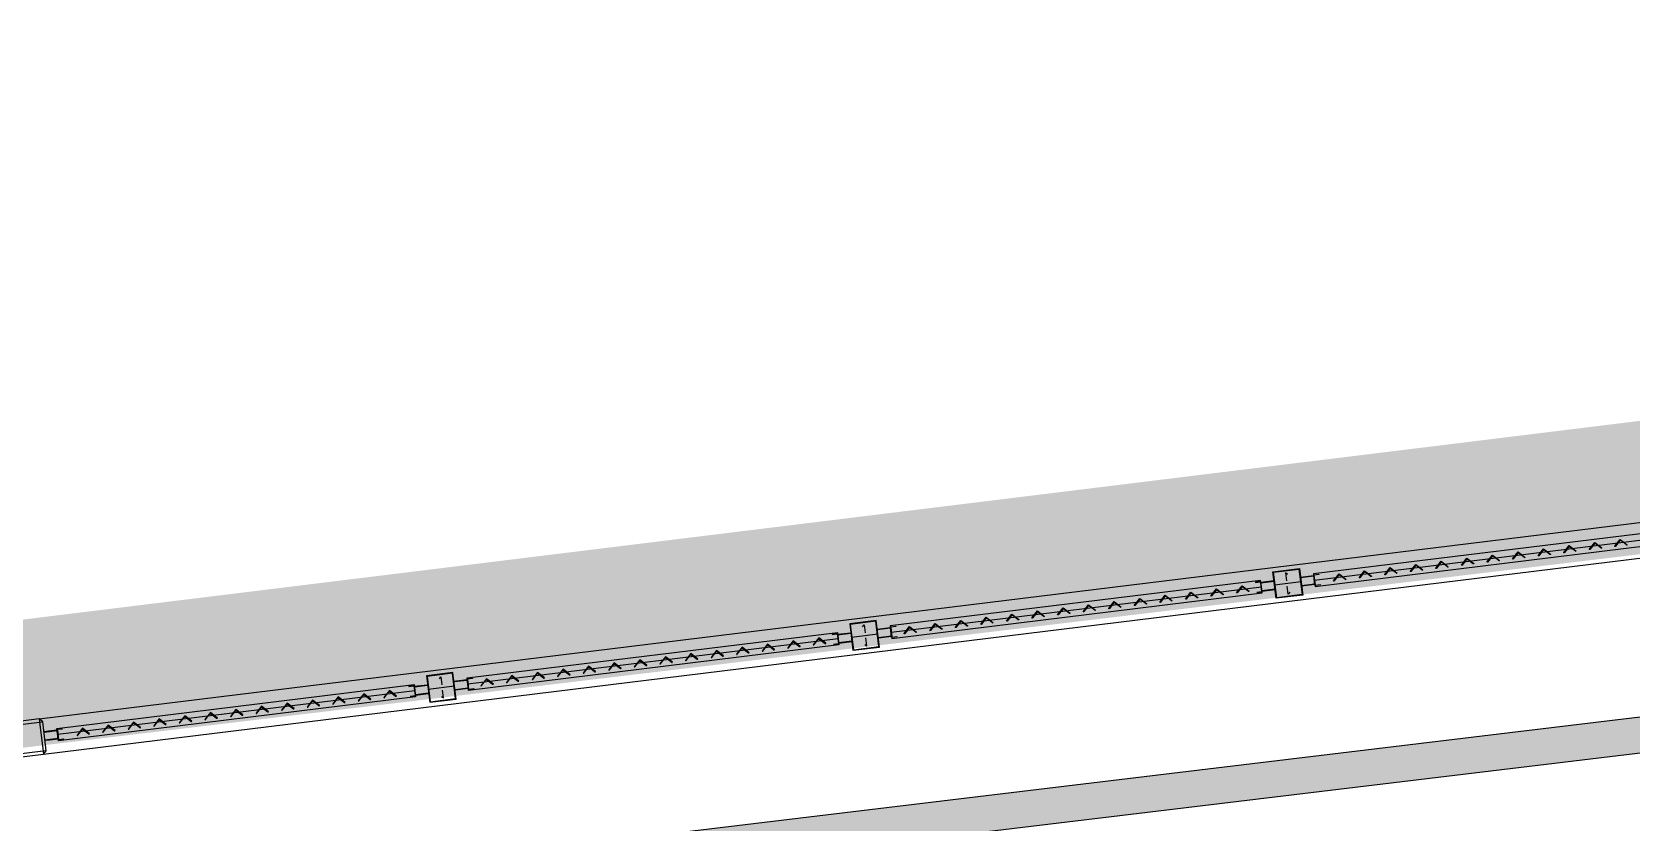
# Model space of a CAD drawing. Extents: x -15449 to 568150, y -1239737 to 53667.
# Drawn here: x 15410.144 to 15413.226, y 7579.795 to 7581.318 of the extents above; entities that cross this region are included whole.
import ezdxf

# ---------------------------------------------------------------- set-up
doc = ezdxf.new("R2010")
doc.units = 0
doc.header["$LTSCALE"] = 8
doc.linetypes.add('X-F10A-LAY-S0-00-ASITE-002$0$HIDDEN', pattern=[0.375, 0.25, -0.125])
doc.layers.get('0').update_dxf_attribs({"color": 1, "linetype": 'CONTINUOUS'})
doc.layers.add('boundary line', color=1, linetype='CONTINUOUS')
doc.layers.add('KEY PLANE', color=8, linetype='CONTINUOUS')
doc.layers.add('Title Blocks', color=255, linetype='CONTINUOUS', lineweight=9)

# ---------------------------------------------------------------- blocks, each defined once
blk = doc.blocks.new('key plane')
at = {"layer": 'KEY PLANE'}
h = blk.add_hatch(dxfattribs=at)
h.set_pattern_fill('AR-CONC', color=256, angle=6.863, style=0)
h.set_pattern_definition([(56.863, (213074.15, -153455.4), (182.7839, 5.9454), [19.05, -209.55]), (1.863, (213074.15, -153455.4), (-57.8208, 185.4763), [15.24, -167.64]), (107.314, (213089.38, -153454.9), (124.9639, 191.4209), [16.19, -178.09]), (53.0472, (213068.08, -153404.97), (274.1606, -9.3483), [28.575, -314.325]), (103.4986, (213090.92, -153405.75), (206.1369, 274.0215), [24.285, -267.135]), (358.047, (213068.08, -153404.97), (206.1373, 274.021), [22.86, -251.46]), (27.863, (213094.81, -153414.54), (162.7488, -83.4154), [19.05, -209.55]), (332.863, (213094.81, -153414.54), (39.3495, 190.2533), [15.24, -167.64]), (78.3144, (213108.38, -153421.5), (202.0979, 106.8382), [16.19, -178.09]), (44.363, (213074.15, -153455.403), (-7.0375, 84.31825), [0, -165.608, 0, -170.18, 0, -168.275]), (14.363, (213074.15, -153455.4), (54.36973, 107.44742), [0, -97.028, 0, -161.798, 0, -64.135]), (334.363, (213017.91, -153462.17), (135.30361, 10.5148), [0, -63.5, 0, -198.12, 0, -262.89]), (324.363, (212992.69, -153465.21), (144.02944, 42.9451), [0, -82.55, 0, -131.572, 0, -186.69])])
h.paths.add_polyline_path([(228973.9, -139618.5), (228950, -139419.9), (239374.8, -138165.2), (240091.7, -144122.2), (229667, -145376.9), (229093.4, -140611.3), (228894.8, -140635.2), (229492.3, -145599.4), (240314.2, -144296.9), (239549.4, -137942.7), (228727.5, -139245.2), (228775.3, -139642.4)])
at = {"linetype": 'X-F10A-LAY-S0-00-ASITE-002$0$HIDDEN', "ltscale": 5, "const_width": 500, "elevation": -113026.9}
blk.add_lwpolyline([(123788.2, -35737.6), (215823.3, -24422.9), (263268, -133596.2), (157601.7, -146587.2), (153087.6, -109885.8), (136684.2, -100431.9), (134424, -98736.9), (132656.9, -96683.4), (131398.4, -94229.9), (130750.5, -91530.8), (129558.6, -83102.8)], close=True, dxfattribs=at)
at = {"layer": 'boundary line', "const_width": 500, "elevation": -113026.9}
blk.add_lwpolyline([(123788.2, -35737.6), (215823.3, -24422.9), (263375.9, -133924.9), (157601.7, -146587.2), (153063.2, -109864.4), (138816.7, -101768.5), (134424, -98736.9), (132656.9, -96683.4), (131398.4, -94229.9), (130750.5, -91530.8), (129961.7, -85952.9)], close=True, dxfattribs=at)
at = {"layer": 'KEY PLANE'}
for p, q in [((225097.3, -138608.2, -113046.1), (234363.5, -137469, -113046.1)), ((232273.5, -137826.7, -109517.8), (234283.4, -137579.6, -114781.4)), ((225121.7, -138806.7, -113026.9), (234387.9, -137667.5, -113026.9)), ((231972.7, -137838.5, -109517.8), (232047.2, -137829.3, -113026.8)), ((231972.7, -137838.5, -113026.9), (232047.2, -137829.3, -113026.9)), ((231973.1, -137841.5, -109517.8), (232047.5, -137832.3, -113026.9)), ((231973.1, -137841.5, -113026.9), (232047.5, -137832.3, -113026.9)), ((232199.1, -137835.8, -113026.9), (232050.2, -137854.1, -113026.9)), ((232270.5, -137801.9, -109517.8), (232196, -137811, -113026.9)), ((232270.8, -137804.9, -109517.8), (232196.4, -137814, -113026.9)), ((232276.2, -137848.5, -109517.8), (232201.8, -137857.7, -113026.9)), ((232276.6, -137851.5, -109517.8), (232202.1, -137860.7, -113026.9)), ((229891.5, -138119.5, -109517.8), (231975.8, -137863.3, -114781.4)), ((229891.5, -138119.5, -113026.9), (231975.8, -137863.3, -113026.9)), ((231978.5, -137885.1, -109517.8), (232052.9, -137876, -113026.9)), ((231978.5, -137885.1, -113026.9), (232052.9, -137876, -113026.9)), ((231978.8, -137888.1, -109517.8), (232053.3, -137879, -113026.8)), ((231978.8, -137888.1, -113026.9), (232053.3, -137879, -113026.9)), ((229590.7, -138131.3, -109517.8), (229665.1, -138122.2, -113026.9)), ((229590.7, -138131.3, -113026.9), (229665.1, -138122.2, -113026.9)), ((229591, -138134.3, -109517.8), (229665.5, -138125.2, -113026.9)), ((229591, -138134.3, -113026.9), (229665.5, -138125.2, -113026.9)), ((229668.1, -138147, -113026.9), (229817, -138128.7, -113026.9)), ((229888.4, -138094.7, -109517.8), (229814, -138103.9, -113026.9)), ((229888.4, -138094.7, -113026.9), (229814, -138103.9, -113026.9)), ((229888.8, -138097.7, -109517.8), (229814.3, -138106.9, -113026.9)), ((229888.8, -138097.7, -113026.9), (229814.3, -138106.9, -113026.9)), ((229593.7, -138156.2, -109517.8), (227509.4, -138412.4, -114781.4)), ((229593.7, -138156.2, -113026.9), (227509.4, -138412.4, -113026.9)), ((229596.4, -138178, -109517.8), (229670.8, -138168.8, -113026.9)), ((229596.4, -138178, -113026.9), (229670.8, -138168.8, -113026.9)), ((229596.8, -138181, -109517.8), (229671.2, -138171.8, -113026.9)), ((229596.8, -138181, -113026.9), (229671.2, -138171.8, -113026.9)), ((229894.1, -138141.4, -109517.8), (229819.7, -138150.5, -113026.9)), ((229894.1, -138141.4, -113026.9), (229819.7, -138150.5, -113026.9)), ((229894.5, -138144.4, -109517.8), (229820.1, -138153.5, -113026.9)), ((229894.5, -138144.4, -113026.9), (229820.1, -138153.5, -113026.9)), ((227506.3, -138387.6, -109517.8), (227431.9, -138396.7, -113026.8)), ((227506.3, -138387.6, -113026.9), (227431.9, -138396.7, -113026.9)), ((227506.7, -138390.6, -109517.8), (227432.3, -138399.7, -113026.9)), ((227506.7, -138390.6, -113026.9), (227432.3, -138399.7, -113026.9)), ((227211.6, -138449, -109517.8), (225201.8, -138696.1, -114781.4)), ((227208.6, -138424.2, -109517.8), (227283, -138415, -113026.9)), ((227209, -138427.2, -109517.8), (227283.4, -138418, -113026.9)), ((227214.3, -138470.8, -109517.8), (227288.8, -138461.7, -113026.9)), ((227214.7, -138473.8, -109517.8), (227289.1, -138464.7, -113026.9)), ((227286.1, -138439.8, -113026.9), (227435, -138421.5, -113026.9)), ((227512.1, -138434.2, -109517.8), (227437.6, -138443.4, -113026.9)), ((227512.1, -138434.2, -113026.9), (227437.6, -138443.4, -113026.9)), ((227512.4, -138437.2, -109517.8), (227438, -138446.4, -113026.8)), ((227512.4, -138437.2, -113026.9), (227438, -138446.4, -113026.9)), ((225198.7, -138671.3, -109517.8), (225149.1, -138677.4, -111857.2)), ((225149.1, -138677.4, -111857.2), (225124.3, -138680.4, -113026.9)), ((225199.1, -138674.3, -109517.8), (225124.6, -138683.4, -113026.9)), ((225204.5, -138717.9, -109517.8), (225130, -138727.1, -113026.9)), ((225155.2, -138727, -111857.2), (225130.4, -138730.1, -113026.9)), ((225204.8, -138720.9, -109517.8), (225155.2, -138727, -111857.2))]:
    blk.add_line(p, q, dxfattribs=at)
for points, elevation in [([(234279.1, -137544.5), (232269.2, -137791.6), (232277.8, -137861.8), (234287.7, -137614.7)], -114781.4), ([(232059.4, -137928.6), (232041.1, -137779.7), (232189.9, -137761.4), (232208.2, -137910.3)], -113026.9), ([(231971.5, -137828.2), (229887.2, -138084.5), (229895.8, -138154.6), (231980.1, -137898.4)], -114781.4), ([(231971.5, -137828.2), (229887.2, -138084.5), (229895.8, -138154.6), (231980.1, -137898.4)], -113026.9), ([(227505.1, -138377.3), (229589.4, -138121.1), (229598, -138191.2), (227513.7, -138447.5)], -114781.4), ([(227505.1, -138377.3), (229589.4, -138121.1), (229598, -138191.2), (227513.7, -138447.5)], -113026.9), ([(229826.2, -138203.1), (229807.9, -138054.3), (229659, -138072.6), (229677.3, -138221.4)], -113026.9), ([(227444.1, -138496), (227425.8, -138347.1), (227276.9, -138365.4), (227295.2, -138514.3)], -113026.9), ([(225197.5, -138661), (227207.3, -138413.9), (227216, -138484.1), (225206.1, -138731.2)], -114781.4), ([(225137.3, -138786.6), (225117.3, -138623.9), (225097.3, -138608.2), (224835.2, -138640.4), (224819.6, -138660.5), (224839.6, -138823.2), (224859.6, -138838.9), (225121.7, -138806.7)], -113026.9), ([(224837.4, -138658.3), (225099.5, -138626.1), (225119.5, -138788.8), (224857.4, -138821)], -113026.9)]:
    blk.add_lwpolyline(points, close=True, dxfattribs=dict(at, elevation=elevation))
at = {"layer": 'KEY PLANE', "ltscale": 0.1}
for points, elevation in [([(233416.4, -137677.1), (233393.2, -137706.7, -0.414214), (233389.9, -137707.1), (233389.4, -137706.8), (233420.2, -137667.4), (233459.6, -137698.1), (233459.2, -137698.6, -0.414214), (233455.8, -137699), (233426.2, -137675.9, 0.414214)], -113026.9), ([(233560.3, -137659.4), (233537.1, -137689, -0.414214), (233533.8, -137689.4), (233533.3, -137689.1), (233564.1, -137649.7), (233603.5, -137680.4), (233603.1, -137680.9, -0.414214), (233599.7, -137681.3), (233570.1, -137658.2, 0.414214)], -113026.9), ([(233704.2, -137641.7), (233681.1, -137671.3, -0.414214), (233677.7, -137671.7), (233677.2, -137671.4), (233708, -137632), (233747.4, -137662.7), (233747, -137663.2, -0.414214), (233743.7, -137663.6), (233714, -137640.5, 0.414214)], -113026.9), ([(233848.1, -137624), (233825, -137653.6, -0.414214), (233821.6, -137654), (233821.1, -137653.7), (233851.9, -137614.3), (233891.3, -137645), (233890.9, -137645.5, -0.414214), (233887.6, -137645.9), (233857.9, -137622.8, 0.414214)], -113026.9), ([(233992, -137606.3), (233968.9, -137635.9, -0.414214), (233965.5, -137636.4), (233965, -137636), (233995.8, -137596.6), (234035.2, -137627.4), (234034.9, -137627.8, -0.414214), (234031.5, -137628.2), (234001.9, -137605.1, 0.414214)], -113026.9), ([(232696.8, -137765.5), (232673.6, -137795.2, -0.414214), (232670.3, -137795.6), (232669.8, -137795.2), (232700.6, -137755.8), (232740, -137786.6), (232739.6, -137787.1, -0.414214), (232736.2, -137787.5), (232706.6, -137764.3, 0.414214)], -113026.9), ([(232840.7, -137747.8), (232817.6, -137777.5, -0.414214), (232814.2, -137777.9), (232813.7, -137777.5), (232844.5, -137738.1), (232883.9, -137768.9), (232883.5, -137769.4, -0.414214), (232880.2, -137769.8), (232850.5, -137746.6, 0.414214)], -113026.9), ([(232984.6, -137730.2), (232961.5, -137759.8, -0.414214), (232958.1, -137760.2), (232957.6, -137759.8), (232988.4, -137720.4), (233027.8, -137751.2), (233027.4, -137751.7, -0.414214), (233024.1, -137752.1), (232994.4, -137728.9, 0.414214)], -113026.9), ([(233128.5, -137712.5), (233105.4, -137742.1, -0.414214), (233102, -137742.5), (233101.5, -137742.1), (233132.3, -137702.7), (233171.7, -137733.5), (233171.4, -137734, -0.414214), (233168, -137734.4), (233138.4, -137711.3, 0.414214)], -113026.9), ([(233272.4, -137694.8), (233249.3, -137724.4, -0.414214), (233245.9, -137724.8), (233245.5, -137724.4), (233276.2, -137685), (233315.6, -137715.8), (233315.3, -137716.3, -0.414214), (233311.9, -137716.7), (233282.3, -137693.6, 0.414214)], -113026.9), ([(231863.1, -137868), (231839.9, -137897.7, -0.414214), (231836.5, -137898.1), (231836.1, -137897.7), (231866.8, -137858.3), (231906.3, -137889.1), (231905.9, -137889.6, -0.414214), (231902.5, -137890), (231872.9, -137866.8, 0.414214)], -114781.4), ([(231976.9, -137893.4, 0.414214), (231979.1, -137890.5), (231972.4, -137836.1, 0.414214), (231969.5, -137833.8), (231942.3, -137837.2), (231942.5, -137838.8), (231969.7, -137835.4, -0.414214), (231970.8, -137836.3), (231977.5, -137890.7, -0.414214), (231976.7, -137891.8), (231949.5, -137895.1), (231949.7, -137896.7)], -114781.4), ([(231976.9, -137893.4, 0.414214), (231979.1, -137890.5), (231972.4, -137836.1, 0.414214), (231969.5, -137833.8), (231942.3, -137837.2), (231942.5, -137838.8), (231969.7, -137835.4, -0.414214), (231970.8, -137836.3), (231977.5, -137890.7, -0.414214), (231976.7, -137891.8), (231949.5, -137895.1), (231949.7, -137896.7)], -113026.9), ([(232279.8, -137856.2, -0.414214), (232276.9, -137853.9), (232270.2, -137799.5, -0.414214), (232272.5, -137796.6), (232299.6, -137793.3), (232299.8, -137794.8), (232272.6, -137798.2, 0.414214), (232271.8, -137799.3), (232278.5, -137853.7, 0.414214), (232279.6, -137854.6), (232306.8, -137851.2), (232307, -137852.8)], -114781.4), ([(232408.9, -137800.9), (232385.8, -137830.6, -0.414214), (232382.4, -137831), (232382, -137830.6), (232412.7, -137791.2), (232452.1, -137822), (232451.8, -137822.5, -0.414214), (232448.4, -137822.9), (232418.8, -137799.7, 0.414214)], -113026.9), ([(232552.9, -137783.2), (232529.7, -137812.9, -0.414214), (232526.4, -137813.3), (232525.9, -137812.9), (232556.7, -137773.5), (232596.1, -137804.3), (232595.7, -137804.8, -0.414214), (232592.3, -137805.2), (232562.7, -137782, 0.414214)], -113026.9), ([(231143.5, -137956.5), (231120.3, -137986.1, -0.414214), (231117, -137986.6), (231116.5, -137986.2), (231147.3, -137946.8), (231186.7, -137977.6), (231186.3, -137978, -0.414214), (231182.9, -137978.4), (231153.3, -137955.3, 0.414214)], -114781.4), ([(231143.5, -137956.5), (231120.3, -137986.1, -0.414214), (231117, -137986.6), (231116.5, -137986.2), (231147.3, -137946.8), (231186.7, -137977.6), (231186.3, -137978, -0.414214), (231182.9, -137978.4), (231153.3, -137955.3, 0.414214)], -113026.9), ([(231287.4, -137938.8), (231264.2, -137968.4, -0.414214), (231260.9, -137968.9), (231260.4, -137968.5), (231291.2, -137929.1), (231330.6, -137959.9), (231330.2, -137960.3, -0.414214), (231326.9, -137960.7), (231297.2, -137937.6, 0.414214)], -114781.4), ([(231287.4, -137938.8), (231264.2, -137968.4, -0.414214), (231260.9, -137968.9), (231260.4, -137968.5), (231291.2, -137929.1), (231330.6, -137959.9), (231330.2, -137960.3, -0.414214), (231326.9, -137960.7), (231297.2, -137937.6, 0.414214)], -113026.9), ([(231431.3, -137921.1), (231408.2, -137950.8, -0.414214), (231404.8, -137951.2), (231404.3, -137950.8), (231435.1, -137911.4), (231474.5, -137942.2), (231474.1, -137942.6, -0.414214), (231470.8, -137943.1), (231441.1, -137919.9, 0.414214)], -114781.4), ([(231431.3, -137921.1), (231408.2, -137950.8, -0.414214), (231404.8, -137951.2), (231404.3, -137950.8), (231435.1, -137911.4), (231474.5, -137942.2), (231474.1, -137942.6, -0.414214), (231470.8, -137943.1), (231441.1, -137919.9, 0.414214)], -113026.9), ([(231575.2, -137903.4), (231552.1, -137933.1, -0.414214), (231548.7, -137933.5), (231548.2, -137933.1), (231579, -137893.7), (231618.4, -137924.5), (231618.1, -137924.9, -0.414214), (231614.7, -137925.4), (231585.1, -137902.2, 0.414214)], -114781.4), ([(231575.2, -137903.4), (231552.1, -137933.1, -0.414214), (231548.7, -137933.5), (231548.2, -137933.1), (231579, -137893.7), (231618.4, -137924.5), (231618.1, -137924.9, -0.414214), (231614.7, -137925.4), (231585.1, -137902.2, 0.414214)], -113026.9), ([(231719.1, -137885.7), (231696, -137915.4, -0.414214), (231692.6, -137915.8), (231692.2, -137915.4), (231722.9, -137876), (231762.3, -137906.8), (231762, -137907.3, -0.414214), (231758.6, -137907.7), (231729, -137884.5, 0.414214)], -114781.4), ([(231719.1, -137885.7), (231696, -137915.4, -0.414214), (231692.6, -137915.8), (231692.2, -137915.4), (231722.9, -137876), (231762.3, -137906.8), (231762, -137907.3, -0.414214), (231758.6, -137907.7), (231729, -137884.5, 0.414214)], -113026.9), ([(230423.9, -138045), (230400.7, -138074.6, -0.414214), (230397.4, -138075), (230396.9, -138074.6), (230427.7, -138035.2), (230467.1, -138066), (230466.7, -138066.5, -0.414214), (230463.4, -138066.9), (230433.7, -138043.8, 0.414214)], -114781.4), ([(230423.9, -138045), (230400.7, -138074.6, -0.414214), (230397.4, -138075), (230396.9, -138074.6), (230427.7, -138035.2), (230467.1, -138066), (230466.7, -138066.5, -0.414214), (230463.4, -138066.9), (230433.7, -138043.8, 0.414214)], -113026.9), ([(230567.8, -138027.3), (230544.7, -138056.9, -0.414214), (230541.3, -138057.3), (230540.8, -138057), (230571.6, -138017.5), (230611, -138048.3), (230610.6, -138048.8, -0.414214), (230607.3, -138049.2), (230577.6, -138026.1, 0.414214)], -114781.4), ([(230567.8, -138027.3), (230544.7, -138056.9, -0.414214), (230541.3, -138057.3), (230540.8, -138057), (230571.6, -138017.5), (230611, -138048.3), (230610.6, -138048.8, -0.414214), (230607.3, -138049.2), (230577.6, -138026.1, 0.414214)], -113026.9), ([(230711.7, -138009.6), (230688.6, -138039.2, -0.414214), (230685.2, -138039.6), (230684.7, -138039.3), (230715.5, -137999.9), (230754.9, -138030.6), (230754.6, -138031.1, -0.414214), (230751.2, -138031.5), (230721.6, -138008.4, 0.414214)], -114781.4), ([(230711.7, -138009.6), (230688.6, -138039.2, -0.414214), (230685.2, -138039.6), (230684.7, -138039.3), (230715.5, -137999.9), (230754.9, -138030.6), (230754.6, -138031.1, -0.414214), (230751.2, -138031.5), (230721.6, -138008.4, 0.414214)], -113026.9), ([(230855.6, -137991.9), (230832.5, -138021.5, -0.414214), (230829.1, -138021.9), (230828.7, -138021.6), (230859.4, -137982.2), (230898.8, -138012.9), (230898.5, -138013.4, -0.414214), (230895.1, -138013.8), (230865.5, -137990.7, 0.414214)], -114781.4), ([(230855.6, -137991.9), (230832.5, -138021.5, -0.414214), (230829.1, -138021.9), (230828.7, -138021.6), (230859.4, -137982.2), (230898.8, -138012.9), (230898.5, -138013.4, -0.414214), (230895.1, -138013.8), (230865.5, -137990.7, 0.414214)], -113026.9), ([(230999.6, -137974.2), (230976.4, -138003.8, -0.414214), (230973, -138004.2), (230972.6, -138003.9), (231003.4, -137964.5), (231042.8, -137995.2), (231042.4, -137995.7, -0.414214), (231039, -137996.1), (231009.4, -137973, 0.414214)], -114781.4), ([(230999.6, -137974.2), (230976.4, -138003.8, -0.414214), (230973, -138004.2), (230972.6, -138003.9), (231003.4, -137964.5), (231042.8, -137995.2), (231042.4, -137995.7, -0.414214), (231039, -137996.1), (231009.4, -137973, 0.414214)], -113026.9), ([(229594.8, -138186.2, 0.414214), (229597, -138183.3), (229590.4, -138129, 0.414214), (229587.5, -138126.7), (229560.3, -138130), (229560.5, -138131.6), (229587.7, -138128.3, -0.414214), (229588.8, -138129.2), (229595.5, -138183.5, -0.414214), (229594.6, -138184.7), (229567.4, -138188), (229567.6, -138189.6)], -114781.4), ([(229594.8, -138186.2, 0.414214), (229597, -138183.3), (229590.4, -138129, 0.414214), (229587.5, -138126.7), (229560.3, -138130), (229560.5, -138131.6), (229587.7, -138128.3, -0.414214), (229588.8, -138129.2), (229595.5, -138183.5, -0.414214), (229594.6, -138184.7), (229567.4, -138188), (229567.6, -138189.6)], -113026.9), ([(229897.7, -138149, -0.414214), (229894.8, -138146.7), (229888.1, -138092.3, -0.414214), (229890.4, -138089.5), (229917.6, -138086.1), (229917.8, -138087.7), (229890.6, -138091, 0.414214), (229889.7, -138092.2), (229896.4, -138146.5, 0.414214), (229897.5, -138147.4), (229924.7, -138144.1), (229924.9, -138145.7)], -114781.4), ([(229897.7, -138149, -0.414214), (229894.8, -138146.7), (229888.1, -138092.3, -0.414214), (229890.4, -138089.5), (229917.6, -138086.1), (229917.8, -138087.7), (229890.6, -138091, 0.414214), (229889.7, -138092.2), (229896.4, -138146.5, 0.414214), (229897.5, -138147.4), (229924.7, -138144.1), (229924.9, -138145.7)], -113026.9), ([(229992.1, -138098), (229969, -138127.7, -0.414214), (229965.6, -138128.1), (229965.2, -138127.7), (229995.9, -138088.3), (230035.3, -138119.1), (230035, -138119.6, -0.414214), (230031.6, -138120), (230002, -138096.8, 0.414214)], -114781.4), ([(229992.1, -138098), (229969, -138127.7, -0.414214), (229965.6, -138128.1), (229965.2, -138127.7), (229995.9, -138088.3), (230035.3, -138119.1), (230035, -138119.6, -0.414214), (230031.6, -138120), (230002, -138096.8, 0.414214)], -113026.9), ([(230136.1, -138080.4), (230112.9, -138110, -0.414214), (230109.5, -138110.4), (230109.1, -138110), (230139.9, -138070.6), (230179.3, -138101.4), (230178.9, -138101.9, -0.414214), (230175.5, -138102.3), (230145.9, -138079.1, 0.414214)], -114781.4), ([(230136.1, -138080.4), (230112.9, -138110, -0.414214), (230109.5, -138110.4), (230109.1, -138110), (230139.9, -138070.6), (230179.3, -138101.4), (230178.9, -138101.9, -0.414214), (230175.5, -138102.3), (230145.9, -138079.1, 0.414214)], -113026.9), ([(230280, -138062.7), (230256.8, -138092.3, -0.414214), (230253.5, -138092.7), (230253, -138092.3), (230283.8, -138052.9), (230323.2, -138083.7), (230322.8, -138084.2, -0.414214), (230319.4, -138084.6), (230289.8, -138061.5, 0.414214)], -114781.4), ([(230280, -138062.7), (230256.8, -138092.3, -0.414214), (230253.5, -138092.7), (230253, -138092.3), (230283.8, -138052.9), (230323.2, -138083.7), (230322.8, -138084.2, -0.414214), (230319.4, -138084.6), (230289.8, -138061.5, 0.414214)], -113026.9), ([(228915.2, -138230.5), (228944.8, -138253.6, 0.414214), (228948.2, -138253.2), (228948.5, -138252.7), (228909.1, -138221.9), (228878.3, -138261.3), (228878.8, -138261.7, 0.414214), (228882.2, -138261.3), (228905.3, -138231.7, -0.414214)], -114781.4), ([(228915.2, -138230.5), (228944.8, -138253.6, 0.414214), (228948.2, -138253.2), (228948.5, -138252.7), (228909.1, -138221.9), (228878.3, -138261.3), (228878.8, -138261.7, 0.414214), (228882.2, -138261.3), (228905.3, -138231.7, -0.414214)], -113026.9), ([(229059.1, -138212.8), (229088.7, -138235.9, 0.414214), (229092.1, -138235.5), (229092.4, -138235), (229053, -138204.2), (229022.3, -138243.6), (229022.7, -138244, 0.414214), (229026.1, -138243.6), (229049.2, -138214, -0.414214)], -114781.4), ([(229059.1, -138212.8), (229088.7, -138235.9, 0.414214), (229092.1, -138235.5), (229092.4, -138235), (229053, -138204.2), (229022.3, -138243.6), (229022.7, -138244, 0.414214), (229026.1, -138243.6), (229049.2, -138214, -0.414214)], -113026.9), ([(229203, -138195.1), (229232.6, -138218.2, 0.414214), (229236, -138217.8), (229236.4, -138217.3), (229196.9, -138186.5), (229166.2, -138226), (229166.6, -138226.3, 0.414214), (229170, -138225.9), (229193.2, -138196.3, -0.414214)], -114781.4), ([(229203, -138195.1), (229232.6, -138218.2, 0.414214), (229236, -138217.8), (229236.4, -138217.3), (229196.9, -138186.5), (229166.2, -138226), (229166.6, -138226.3, 0.414214), (229170, -138225.9), (229193.2, -138196.3, -0.414214)], -113026.9), ([(229346.9, -138177.4), (229376.5, -138200.5, 0.414214), (229379.9, -138200.1), (229380.3, -138199.6), (229340.9, -138168.9), (229310.1, -138208.3), (229310.6, -138208.6, 0.414214), (229313.9, -138208.2), (229337.1, -138178.6, -0.414214)], -114781.4), ([(229346.9, -138177.4), (229376.5, -138200.5, 0.414214), (229379.9, -138200.1), (229380.3, -138199.6), (229340.9, -138168.9), (229310.1, -138208.3), (229310.6, -138208.6, 0.414214), (229313.9, -138208.2), (229337.1, -138178.6, -0.414214)], -113026.9), ([(229490.8, -138159.7), (229520.5, -138182.8, 0.414214), (229523.8, -138182.4), (229524.2, -138181.9), (229484.8, -138151.2), (229454, -138190.6), (229454.5, -138190.9, 0.414214), (229457.8, -138190.5), (229481, -138160.9, -0.414214)], -114781.4), ([(229490.8, -138159.7), (229520.5, -138182.8, 0.414214), (229523.8, -138182.4), (229524.2, -138181.9), (229484.8, -138151.2), (229454, -138190.6), (229454.5, -138190.9, 0.414214), (229457.8, -138190.5), (229481, -138160.9, -0.414214)], -113026.9), ([(228195.6, -138318.9), (228225.2, -138342.1, 0.414214), (228228.6, -138341.6), (228228.9, -138341.2), (228189.5, -138310.4), (228158.8, -138349.8), (228159.2, -138350.2, 0.414214), (228162.6, -138349.8), (228185.7, -138320.1, -0.414214)], -114781.4), ([(228195.6, -138318.9), (228225.2, -138342.1, 0.414214), (228228.6, -138341.6), (228228.9, -138341.2), (228189.5, -138310.4), (228158.8, -138349.8), (228159.2, -138350.2, 0.414214), (228162.6, -138349.8), (228185.7, -138320.1, -0.414214)], -113026.9), ([(228339.5, -138301.2), (228369.1, -138324.4, 0.414214), (228372.5, -138324), (228372.9, -138323.5), (228333.5, -138292.7), (228302.7, -138332.1), (228303.1, -138332.5, 0.414214), (228306.5, -138332.1), (228329.7, -138302.4, -0.414214)], -114781.4), ([(228339.5, -138301.2), (228369.1, -138324.4, 0.414214), (228372.5, -138324), (228372.9, -138323.5), (228333.5, -138292.7), (228302.7, -138332.1), (228303.1, -138332.5, 0.414214), (228306.5, -138332.1), (228329.7, -138302.4, -0.414214)], -113026.9), ([(228483.4, -138283.5), (228513, -138306.7, 0.414214), (228516.4, -138306.3), (228516.8, -138305.8), (228477.4, -138275), (228446.6, -138314.4), (228447.1, -138314.8, 0.414214), (228450.4, -138314.4), (228473.6, -138284.7, -0.414214)], -114781.4), ([(228483.4, -138283.5), (228513, -138306.7, 0.414214), (228516.4, -138306.3), (228516.8, -138305.8), (228477.4, -138275), (228446.6, -138314.4), (228447.1, -138314.8, 0.414214), (228450.4, -138314.4), (228473.6, -138284.7, -0.414214)], -113026.9), ([(228627.3, -138265.8), (228657, -138289, 0.414214), (228660.3, -138288.6), (228660.7, -138288.1), (228621.3, -138257.3), (228590.5, -138296.7), (228591, -138297.1, 0.414214), (228594.3, -138296.7), (228617.5, -138267, -0.414214)], -114781.4), ([(228627.3, -138265.8), (228657, -138289, 0.414214), (228660.3, -138288.6), (228660.7, -138288.1), (228621.3, -138257.3), (228590.5, -138296.7), (228591, -138297.1, 0.414214), (228594.3, -138296.7), (228617.5, -138267, -0.414214)], -113026.9), ([(228771.2, -138248.1), (228800.9, -138271.3, 0.414214), (228804.2, -138270.9), (228804.6, -138270.4), (228765.2, -138239.6), (228734.4, -138279), (228734.9, -138279.4, 0.414214), (228738.3, -138279), (228761.4, -138249.4, -0.414214)], -114781.4), ([(228771.2, -138248.1), (228800.9, -138271.3, 0.414214), (228804.2, -138270.9), (228804.6, -138270.4), (228765.2, -138239.6), (228734.4, -138279), (228734.9, -138279.4, 0.414214), (228738.3, -138279), (228761.4, -138249.4, -0.414214)], -113026.9), ([(227515.6, -138441.9, -0.414214), (227512.7, -138439.6), (227506.1, -138385.2, -0.414214), (227508.3, -138382.3), (227535.5, -138379), (227535.7, -138380.5), (227508.5, -138383.9, 0.414214), (227507.6, -138385), (227514.3, -138439.4, 0.414214), (227515.4, -138440.3), (227542.6, -138436.9), (227542.8, -138438.5)], -114781.4), ([(227515.6, -138441.9, -0.414214), (227512.7, -138439.6), (227506.1, -138385.2, -0.414214), (227508.3, -138382.3), (227535.5, -138379), (227535.7, -138380.5), (227508.5, -138383.9, 0.414214), (227507.6, -138385), (227514.3, -138439.4, 0.414214), (227515.4, -138440.3), (227542.6, -138436.9), (227542.8, -138438.5)], -113026.9), ([(227619.9, -138389.7), (227649.5, -138412.8, 0.414214), (227652.9, -138412.4), (227653.3, -138411.9), (227613.9, -138381.2), (227583.1, -138420.6), (227583.6, -138420.9, 0.414214), (227586.9, -138420.5), (227610.1, -138390.9, -0.414214)], -114781.4), ([(227763.8, -138372), (227793.5, -138395.1, 0.414214), (227796.8, -138394.7), (227797.2, -138394.3), (227757.8, -138363.5), (227727, -138402.9), (227727.5, -138403.3, 0.414214), (227730.8, -138402.8), (227754, -138373.2, -0.414214)], -114781.4), ([(227763.8, -138372), (227793.5, -138395.1, 0.414214), (227796.8, -138394.7), (227797.2, -138394.3), (227757.8, -138363.5), (227727, -138402.9), (227727.5, -138403.3, 0.414214), (227730.8, -138402.8), (227754, -138373.2, -0.414214)], -113026.9), ([(227907.7, -138354.3), (227937.4, -138377.4, 0.414214), (227940.7, -138377), (227941.1, -138376.6), (227901.7, -138345.8), (227870.9, -138385.2), (227871.4, -138385.6, 0.414214), (227874.8, -138385.1), (227897.9, -138355.5, -0.414214)], -114781.4), ([(227907.7, -138354.3), (227937.4, -138377.4, 0.414214), (227940.7, -138377), (227941.1, -138376.6), (227901.7, -138345.8), (227870.9, -138385.2), (227871.4, -138385.6, 0.414214), (227874.8, -138385.1), (227897.9, -138355.5, -0.414214)], -113026.9), ([(228051.7, -138336.6), (228081.3, -138359.8, 0.414214), (228084.7, -138359.3), (228085, -138358.9), (228045.6, -138328.1), (228014.8, -138367.5), (228015.3, -138367.9, 0.414214), (228018.7, -138367.5), (228041.8, -138337.8, -0.414214)], -114781.4), ([(228051.7, -138336.6), (228081.3, -138359.8, 0.414214), (228084.7, -138359.3), (228085, -138358.9), (228045.6, -138328.1), (228014.8, -138367.5), (228015.3, -138367.9, 0.414214), (228018.7, -138367.5), (228041.8, -138337.8, -0.414214)], -113026.9), ([(226786.2, -138492.2), (226815.8, -138515.3, 0.414214), (226819.2, -138514.9), (226819.6, -138514.4), (226780.1, -138483.7), (226749.4, -138523.1), (226749.8, -138523.4, 0.414214), (226753.2, -138523), (226776.4, -138493.4, -0.414214)], -113026.9), ([(226930.1, -138474.5), (226959.7, -138497.6, 0.414214), (226963.1, -138497.2), (226963.5, -138496.8), (226924.1, -138466), (226893.3, -138505.4), (226893.8, -138505.8, 0.414214), (226897.1, -138505.3), (226920.3, -138475.7, -0.414214)], -113026.9), ([(227074, -138456.8), (227103.6, -138479.9, 0.414214), (227107, -138479.5), (227107.4, -138479.1), (227068, -138448.3), (227037.2, -138487.7), (227037.7, -138488.1, 0.414214), (227041, -138487.6), (227064.2, -138458, -0.414214)], -113026.9), ([(227212.7, -138479.1, 0.414214), (227215, -138476.2), (227208.3, -138421.8, 0.414214), (227205.4, -138419.5), (227178.2, -138422.9), (227178.4, -138424.5), (227205.6, -138421.1, -0.414214), (227206.7, -138422), (227213.4, -138476.4, -0.414214), (227212.5, -138477.5), (227185.3, -138480.8), (227185.5, -138482.4)], -114781.4), ([(226066.6, -138580.7), (226096.2, -138603.8, 0.414214), (226099.6, -138603.4), (226100, -138602.9), (226060.6, -138572.1), (226029.8, -138611.5), (226030.3, -138611.9, 0.414214), (226033.6, -138611.5), (226056.8, -138581.9, -0.414214)], -113026.9), ([(226210.5, -138563), (226240.1, -138586.1, 0.414214), (226243.5, -138585.7), (226243.9, -138585.2), (226204.5, -138554.4), (226173.7, -138593.8), (226174.2, -138594.2, 0.414214), (226177.5, -138593.8), (226200.7, -138564.2, -0.414214)], -113026.9), ([(226354.4, -138545.3), (226384.1, -138568.4, 0.414214), (226387.4, -138568), (226387.8, -138567.5), (226348.4, -138536.7), (226317.6, -138576.2), (226318.1, -138576.5, 0.414214), (226321.5, -138576.1), (226344.6, -138546.5, -0.414214)], -113026.9), ([(226498.3, -138527.6), (226528, -138550.7, 0.414214), (226531.3, -138550.3), (226531.7, -138549.8), (226492.3, -138519.1), (226461.5, -138558.5), (226462, -138558.8, 0.414214), (226465.4, -138558.4), (226488.5, -138528.8, -0.414214)], -113026.9), ([(226642.3, -138509.9), (226671.9, -138533, 0.414214), (226675.3, -138532.6), (226675.6, -138532.1), (226636.2, -138501.4), (226605.5, -138540.8), (226605.9, -138541.1, 0.414214), (226609.3, -138540.7), (226632.4, -138511.1, -0.414214)], -113026.9), ([(225208, -138725.6, -0.414214), (225205.1, -138723.3), (225198.4, -138668.9, -0.414214), (225200.7, -138666), (225227.9, -138662.7), (225228.1, -138664.2), (225200.9, -138667.6, 0.414214), (225200, -138668.7), (225206.7, -138723.1, 0.414214), (225207.8, -138724), (225235, -138720.6), (225235.2, -138722.2)], -114781.4), ([(225347, -138669.1), (225376.6, -138692.3, 0.414214), (225380, -138691.8), (225380.4, -138691.4), (225341, -138660.6), (225310.2, -138700), (225310.7, -138700.4, 0.414214), (225314, -138700), (225337.2, -138670.3, -0.414214)], -113026.9), ([(225490.9, -138651.4), (225520.6, -138674.6, 0.414214), (225523.9, -138674.2), (225524.3, -138673.7), (225484.9, -138642.9), (225454.1, -138682.3), (225454.6, -138682.7, 0.414214), (225458, -138682.3), (225481.1, -138652.6, -0.414214)], -113026.9), ([(225634.8, -138633.7), (225664.5, -138656.9, 0.414214), (225667.8, -138656.5), (225668.2, -138656), (225628.8, -138625.2), (225598, -138664.6), (225598.5, -138665, 0.414214), (225601.9, -138664.6), (225625, -138634.9, -0.414214)], -113026.9), ([(225778.8, -138616), (225808.4, -138639.2, 0.414214), (225811.8, -138638.8), (225812.1, -138638.3), (225772.7, -138607.5), (225742, -138646.9), (225742.4, -138647.3, 0.414214), (225745.8, -138646.9), (225768.9, -138617.2, -0.414214)], -113026.9), ([(225922.7, -138598.3), (225952.3, -138621.5, 0.414214), (225955.7, -138621.1), (225956.1, -138620.6), (225916.6, -138589.8), (225885.9, -138629.2), (225886.3, -138629.6, 0.414214), (225889.7, -138629.2), (225912.9, -138599.6, -0.414214)], -113026.9)]:
    blk.add_lwpolyline(points, format="xyb", close=True, dxfattribs=dict(at, elevation=elevation))
at = {"layer": 'KEY PLANE', "ltscale": 0.2, "elevation": -113026.9}
for points in [[(232062, -137925.2), (232044.4, -137782.3), (232187.3, -137764.7), (232204.9, -137907.7)], [(229822.8, -138200.5), (229805.3, -138057.6), (229662.3, -138075.2), (229679.9, -138218.1)], [(227440.8, -138493.4), (227423.2, -138350.4), (227280.3, -138368), (227297.8, -138510.9)]]:
    blk.add_lwpolyline(points, close=True, dxfattribs=at)
at = {"layer": 'KEY PLANE', "elevation": -113026.9}
for points in [[(232123.5, -137794.8), (232112.4, -137786.1), (232117.9, -137830.7)], [(232135.7, -137894), (232127, -137905.2), (232121.5, -137860.5)], [(228973.9, -139618.5), (228950, -139419.9), (239374.8, -138165.2), (240091.7, -144122.2), (229667, -145376.9), (229093.4, -140611.3), (228894.8, -140635.2), (229492.3, -145599.4), (240314.2, -144296.9), (239549.4, -137942.7), (228727.5, -139245.2), (228775.3, -139642.4), (228973.9, -139618.5)], [(229731.5, -138088.8), (229740.2, -138077.7), (229745.7, -138122.3)], [(229743.7, -138188.1), (229754.9, -138196.8), (229749.4, -138152.1)], [(227349.5, -138381.7), (227358.2, -138370.5), (227363.7, -138415.2)], [(227361.7, -138480.9), (227372.8, -138489.6), (227367.3, -138445)], [(225097.3, -138608.2), (225099.5, -138626.1), (225117.3, -138623.9)], [(225137.3, -138786.6), (225119.5, -138788.8), (225121.7, -138806.7)]]:
    blk.add_lwpolyline(points, dxfattribs=at)

msp = doc.modelspace()

# ---------------------------------------------------------------- block references
at = {"layer": 'Title Blocks', "xscale": 0.0003423013878597064, "yscale": 0.0003423013878597064, "zscale": 0.0003423013878597064}
msp.add_blockref('key plane', (15333.1067, 7627.4397), dxfattribs=at)

doc.saveas('drawing.dxf')
